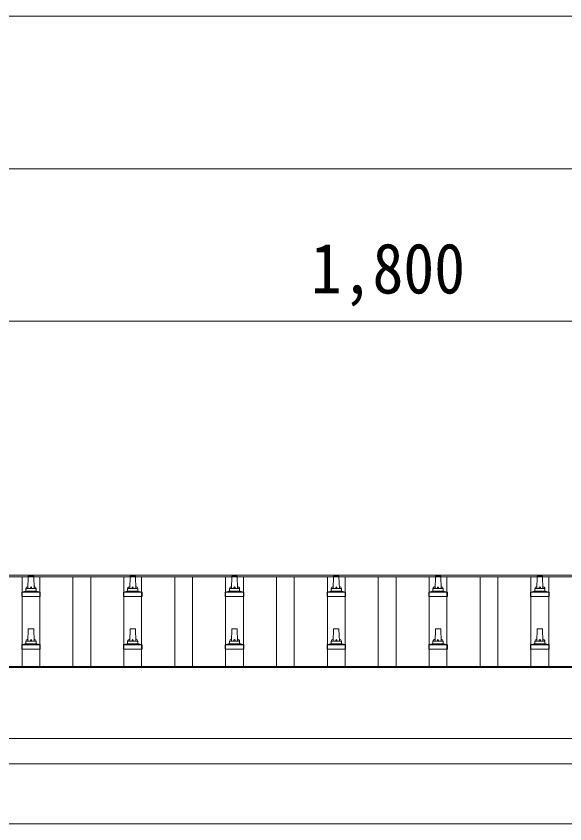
# Model space of a CAD drawing. Units: millimetres at full size, sheet at 1:50; details may follow other scales. Extents: x -14053 to 14053, y -9700 to 9700.
# Drawn here: x -6388 to -5310, y 3124 to 4712 of the extents above; entities that cross this region are included whole.
import ezdxf
from ezdxf.enums import TextEntityAlignment as Align

# ---------------------------------------------------------------- set-up
doc = ezdxf.new("R2010")
doc.units = ezdxf.units.MM
doc.header["$LTSCALE"] = 50
for name, color, linetype, lineweight in [('0-4_設備', 4, 'Continuous', 9), ('0-5_仕上げ', 5, 'Continuous', 5), ('0-8_外構', 6, 'Continuous', 9)]:
    doc.layers.add(name, color=color, linetype=linetype, lineweight=lineweight)
doc.styles.add('ＭＳ ゴシック', font='')
doc.styles.get('ＭＳ ゴシック').set_extended_font_data('MS Gothic')

msp = doc.modelspace()

# ---------------------------------------------------------------- linework, layer by layer
at = {"layer": '0-4_設備'}
for p, q in [((-12582.22, 3612.91), (-4781.72, 3612.91)), ((-12582.22, 3609.32), (-4759.22, 3609.32)), ((-12580.22, 3431.41), (3061.78, 3431.41)), ((-4759.22, 3433.3), (-6536.72, 3433.3)), ((-6536.72, 3291.52), (-4759.22, 3291.52)), ((-4759.22, 3241.7), (-6536.72, 3241.7)), ((-6544.22, 3123.8), (-3687.68, 3123.8))]:
    msp.add_line(p, q, dxfattribs=at)
at = {"layer": '0-5_仕上げ', "color": 4, "lineweight": 9}
for p, q in [((-6376.72, 3433.3), (-6376.72, 3609.32)), ((-6341.72, 3433.3), (-6341.72, 3609.32)), ((-6276.72, 3433.3), (-6276.72, 3609.32)), ((-6241.72, 3433.3), (-6241.72, 3609.32)), ((-6176.72, 3433.3), (-6176.72, 3609.32)), ((-6141.72, 3433.3), (-6141.72, 3609.32)), ((-6076.72, 3433.3), (-6076.72, 3609.32)), ((-6041.72, 3433.3), (-6041.72, 3609.32)), ((-5976.72, 3433.3), (-5976.72, 3609.32)), ((-5941.72, 3433.3), (-5941.72, 3609.32)), ((-5876.72, 3433.3), (-5876.72, 3609.32)), ((-5841.72, 3433.3), (-5841.72, 3609.32)), ((-5776.72, 3433.3), (-5776.72, 3609.32)), ((-5741.72, 3433.3), (-5741.72, 3609.32)), ((-5676.72, 3433.3), (-5676.72, 3609.32)), ((-5641.72, 3433.3), (-5641.72, 3609.32)), ((-5576.72, 3433.3), (-5576.72, 3609.32)), ((-5541.72, 3433.3), (-5541.72, 3609.32)), ((-5476.72, 3433.3), (-5476.72, 3609.32)), ((-5441.72, 3433.3), (-5441.72, 3609.32)), ((-5376.72, 3433.3), (-5376.72, 3609.32)), ((-5341.72, 3433.3), (-5341.72, 3609.32))]:
    msp.add_line(p, q, dxfattribs=at)
at = {"layer": '0-5_仕上げ'}
for p, q in [((-6365.22, 3586.39), (-6364.49, 3609.92)), ((-6363.49, 3610.89), (-6354.94, 3610.89)), ((-6353.94, 3609.92), (-6353.22, 3586.39)), ((-6165.22, 3586.39), (-6164.49, 3609.92)), ((-6163.49, 3610.89), (-6154.94, 3610.89)), ((-6153.94, 3609.92), (-6153.22, 3586.39)), ((-5965.22, 3586.39), (-5964.49, 3609.92)), ((-5963.49, 3610.89), (-5954.94, 3610.89)), ((-5953.94, 3609.92), (-5953.22, 3586.39)), ((-5765.22, 3586.39), (-5764.49, 3609.92)), ((-5763.49, 3610.89), (-5754.94, 3610.89)), ((-5753.94, 3609.92), (-5753.22, 3586.39)), ((-5565.22, 3586.39), (-5564.49, 3609.92)), ((-5563.49, 3610.89), (-5554.94, 3610.89)), ((-5553.94, 3609.92), (-5553.22, 3586.39)), ((-5365.22, 3586.39), (-5364.49, 3609.92)), ((-5363.49, 3610.89), (-5354.94, 3610.89)), ((-5353.94, 3609.92), (-5353.22, 3586.39)), ((-6377.47, 3570.89), (-6377.47, 3578.61)), ((-6377.09, 3579.39), (-6341.35, 3579.39)), ((-6376.7, 3579.58), (-6369.98, 3581.21)), ((-6369.6, 3581.39), (-6348.84, 3581.39)), ((-6369.22, 3582.18), (-6369.22, 3586.39)), ((-6368.22, 3586.39), (-6350.22, 3586.39)), ((-6349.22, 3582.18), (-6349.22, 3586.39)), ((-6341.73, 3579.58), (-6348.45, 3581.21)), ((-6340.97, 3570.89), (-6340.97, 3578.61)), ((-6177.47, 3570.89), (-6177.47, 3578.61)), ((-6177.09, 3579.39), (-6141.35, 3579.39)), ((-6176.7, 3579.58), (-6169.98, 3581.21)), ((-6169.6, 3581.39), (-6148.84, 3581.39)), ((-6169.22, 3582.18), (-6169.22, 3586.39)), ((-6168.22, 3586.39), (-6150.22, 3586.39)), ((-6149.22, 3582.18), (-6149.22, 3586.39)), ((-6141.73, 3579.58), (-6148.45, 3581.21)), ((-6140.97, 3570.89), (-6140.97, 3578.61)), ((-5977.47, 3570.89), (-5977.47, 3578.61)), ((-5977.09, 3579.39), (-5941.35, 3579.39)), ((-5976.7, 3579.58), (-5969.98, 3581.21)), ((-5969.6, 3581.39), (-5948.84, 3581.39)), ((-5969.22, 3582.18), (-5969.22, 3586.39)), ((-5968.22, 3586.39), (-5950.22, 3586.39)), ((-5949.22, 3582.18), (-5949.22, 3586.39)), ((-5941.73, 3579.58), (-5948.45, 3581.21)), ((-5940.97, 3570.89), (-5940.97, 3578.61)), ((-5777.47, 3570.89), (-5777.47, 3578.61)), ((-5777.09, 3579.39), (-5741.35, 3579.39)), ((-5776.7, 3579.58), (-5769.98, 3581.21)), ((-5769.6, 3581.39), (-5748.84, 3581.39)), ((-5769.22, 3582.18), (-5769.22, 3586.39)), ((-5768.22, 3586.39), (-5750.22, 3586.39)), ((-5749.22, 3582.18), (-5749.22, 3586.39)), ((-5741.73, 3579.58), (-5748.45, 3581.21)), ((-5740.97, 3570.89), (-5740.97, 3578.61)), ((-5577.47, 3570.89), (-5577.47, 3578.61)), ((-5577.09, 3579.39), (-5541.35, 3579.39)), ((-5576.7, 3579.58), (-5569.98, 3581.21)), ((-5569.6, 3581.39), (-5548.84, 3581.39)), ((-5569.22, 3582.18), (-5569.22, 3586.39)), ((-5568.22, 3586.39), (-5550.22, 3586.39)), ((-5549.22, 3582.18), (-5549.22, 3586.39)), ((-5541.73, 3579.58), (-5548.45, 3581.21)), ((-5540.97, 3570.89), (-5540.97, 3578.61)), ((-5377.47, 3570.89), (-5377.47, 3578.61)), ((-5377.09, 3579.39), (-5341.35, 3579.39)), ((-5376.7, 3579.58), (-5369.98, 3581.21)), ((-5369.6, 3581.39), (-5348.84, 3581.39)), ((-5369.22, 3582.18), (-5369.22, 3586.39)), ((-5368.22, 3586.39), (-5350.22, 3586.39)), ((-5349.22, 3582.18), (-5349.22, 3586.39)), ((-5341.73, 3579.58), (-5348.45, 3581.21)), ((-5340.97, 3570.89), (-5340.97, 3578.61)), ((-6340.97, 3570.89), (-6377.47, 3570.89)), ((-6140.97, 3570.89), (-6177.47, 3570.89)), ((-5940.97, 3570.89), (-5977.47, 3570.89)), ((-5740.97, 3570.89), (-5777.47, 3570.89)), ((-5540.97, 3570.89), (-5577.47, 3570.89)), ((-5340.97, 3570.89), (-5377.47, 3570.89)), ((-6365.22, 3483.06), (-6364.49, 3506.58)), ((-6363.49, 3507.56), (-6354.94, 3507.56)), ((-6353.94, 3506.58), (-6353.22, 3483.06)), ((-6165.22, 3483.06), (-6164.49, 3506.58)), ((-6163.49, 3507.56), (-6154.94, 3507.56)), ((-6153.94, 3506.58), (-6153.22, 3483.06)), ((-5965.22, 3483.06), (-5964.49, 3506.58)), ((-5963.49, 3507.56), (-5954.94, 3507.56)), ((-5953.94, 3506.58), (-5953.22, 3483.06)), ((-5765.22, 3483.06), (-5764.49, 3506.58)), ((-5763.49, 3507.56), (-5754.94, 3507.56)), ((-5753.94, 3506.58), (-5753.22, 3483.06)), ((-5565.22, 3483.06), (-5564.49, 3506.58)), ((-5563.49, 3507.56), (-5554.94, 3507.56)), ((-5553.94, 3506.58), (-5553.22, 3483.06)), ((-5365.22, 3483.06), (-5364.49, 3506.58)), ((-5363.49, 3507.56), (-5354.94, 3507.56)), ((-5353.94, 3506.58), (-5353.22, 3483.06)), ((-6369.6, 3478.06), (-6348.84, 3478.06)), ((-6369.22, 3478.85), (-6369.22, 3483.06)), ((-6368.22, 3483.06), (-6350.22, 3483.06)), ((-6349.22, 3478.85), (-6349.22, 3483.06)), ((-6169.6, 3478.06), (-6148.84, 3478.06)), ((-6169.22, 3478.85), (-6169.22, 3483.06)), ((-6168.22, 3483.06), (-6150.22, 3483.06)), ((-6149.22, 3478.85), (-6149.22, 3483.06)), ((-5969.6, 3478.06), (-5948.84, 3478.06)), ((-5969.22, 3478.85), (-5969.22, 3483.06)), ((-5968.22, 3483.06), (-5950.22, 3483.06)), ((-5949.22, 3478.85), (-5949.22, 3483.06)), ((-5769.6, 3478.06), (-5748.84, 3478.06)), ((-5769.22, 3478.85), (-5769.22, 3483.06)), ((-5768.22, 3483.06), (-5750.22, 3483.06)), ((-5749.22, 3478.85), (-5749.22, 3483.06)), ((-5569.6, 3478.06), (-5548.84, 3478.06)), ((-5569.22, 3478.85), (-5569.22, 3483.06)), ((-5568.22, 3483.06), (-5550.22, 3483.06)), ((-5549.22, 3478.85), (-5549.22, 3483.06)), ((-5369.6, 3478.06), (-5348.84, 3478.06)), ((-5369.22, 3478.85), (-5369.22, 3483.06)), ((-5368.22, 3483.06), (-5350.22, 3483.06)), ((-5349.22, 3478.85), (-5349.22, 3483.06)), ((-6377.47, 3467.56), (-6377.47, 3475.27)), ((-6340.97, 3467.56), (-6377.47, 3467.56)), ((-6377.09, 3476.06), (-6341.35, 3476.06)), ((-6376.7, 3476.25), (-6369.98, 3477.87)), ((-6341.73, 3476.25), (-6348.45, 3477.87)), ((-6340.97, 3467.56), (-6340.97, 3475.27)), ((-6177.47, 3467.56), (-6177.47, 3475.27)), ((-6140.97, 3467.56), (-6177.47, 3467.56)), ((-6177.09, 3476.06), (-6141.35, 3476.06)), ((-6176.7, 3476.25), (-6169.98, 3477.87)), ((-6141.73, 3476.25), (-6148.45, 3477.87)), ((-6140.97, 3467.56), (-6140.97, 3475.27)), ((-5977.47, 3467.56), (-5977.47, 3475.27)), ((-5940.97, 3467.56), (-5977.47, 3467.56)), ((-5977.09, 3476.06), (-5941.35, 3476.06)), ((-5976.7, 3476.25), (-5969.98, 3477.87)), ((-5941.73, 3476.25), (-5948.45, 3477.87)), ((-5940.97, 3467.56), (-5940.97, 3475.27)), ((-5777.47, 3467.56), (-5777.47, 3475.27)), ((-5740.97, 3467.56), (-5777.47, 3467.56)), ((-5777.09, 3476.06), (-5741.35, 3476.06)), ((-5776.7, 3476.25), (-5769.98, 3477.87)), ((-5741.73, 3476.25), (-5748.45, 3477.87)), ((-5740.97, 3467.56), (-5740.97, 3475.27)), ((-5577.47, 3467.56), (-5577.47, 3475.27)), ((-5540.97, 3467.56), (-5577.47, 3467.56)), ((-5577.09, 3476.06), (-5541.35, 3476.06)), ((-5576.7, 3476.25), (-5569.98, 3477.87)), ((-5541.73, 3476.25), (-5548.45, 3477.87)), ((-5540.97, 3467.56), (-5540.97, 3475.27)), ((-5377.47, 3467.56), (-5377.47, 3475.27)), ((-5340.97, 3467.56), (-5377.47, 3467.56)), ((-5377.09, 3476.06), (-5341.35, 3476.06)), ((-5376.7, 3476.25), (-5369.98, 3477.87)), ((-5341.73, 3476.25), (-5348.45, 3477.87)), ((-5340.97, 3467.56), (-5340.97, 3475.27))]:
    msp.add_line(p, q, dxfattribs=at)
for centre, radius, start, end in [((-6363.49, 3609.89), 1, 90, 178.60509), ((-6354.94, 3609.89), 1, 1.39491, 90), ((-6163.49, 3609.89), 1, 90, 178.60509), ((-6154.94, 3609.89), 1, 1.39491, 90), ((-5963.49, 3609.89), 1, 90, 178.60509), ((-5954.94, 3609.89), 1, 1.39491, 90), ((-5763.49, 3609.89), 1, 90, 178.60509), ((-5754.94, 3609.89), 1, 1.39491, 90), ((-5563.49, 3609.89), 1, 90, 178.60509), ((-5554.94, 3609.89), 1, 1.39491, 90), ((-5363.49, 3609.89), 1, 90, 178.60509), ((-5354.94, 3609.89), 1, 1.39491, 90), ((-6365.13, 3585.76), 4.13, 90, 171.17633), ((-6355.88, 3586.39), 4.83, 133.60282, 180), ((-6362.55, 3586.39), 4.83, 0, 46.39718), ((-6353.3, 3585.76), 4.13, 8.82367, 90), ((-6165.13, 3585.76), 4.13, 90, 171.17633), ((-6155.88, 3586.39), 4.83, 133.60282, 180), ((-6162.55, 3586.39), 4.83, 0, 46.39718), ((-6153.3, 3585.76), 4.13, 8.82367, 90), ((-5965.13, 3585.76), 4.13, 90, 171.17633), ((-5955.88, 3586.39), 4.83, 133.60282, 180), ((-5962.55, 3586.39), 4.83, 0, 46.39718), ((-5953.3, 3585.76), 4.13, 8.82367, 90), ((-5765.13, 3585.76), 4.13, 90, 171.17633), ((-5755.88, 3586.39), 4.83, 133.60282, 180), ((-5762.55, 3586.39), 4.83, 0, 46.39718), ((-5753.3, 3585.76), 4.13, 8.82367, 90), ((-5565.13, 3585.76), 4.13, 90, 171.17633), ((-5555.88, 3586.39), 4.83, 133.60282, 180), ((-5562.55, 3586.39), 4.83, 0, 46.39718), ((-5553.3, 3585.76), 4.13, 8.82367, 90), ((-5365.13, 3585.76), 4.13, 90, 171.17633), ((-5355.88, 3586.39), 4.83, 133.60282, 180), ((-5362.55, 3586.39), 4.83, 0, 46.39718), ((-5353.3, 3585.76), 4.13, 8.82367, 90), ((-6376.47, 3578.61), 1, 103.62699, 180), ((-6370.22, 3582.18), 1, 283.62699, 0), ((-6368.22, 3585.39), 1, 90, 180), ((-6350.22, 3585.39), 1, 0, 90), ((-6348.22, 3582.18), 1, 180, 256.37301), ((-6341.97, 3578.61), 1, 0, 76.37301), ((-6176.47, 3578.61), 1, 103.62699, 180), ((-6170.22, 3582.18), 1, 283.62699, 0), ((-6168.22, 3585.39), 1, 90, 180), ((-6150.22, 3585.39), 1, 0, 90), ((-6148.22, 3582.18), 1, 180, 256.37301), ((-6141.97, 3578.61), 1, 0, 76.37301), ((-5976.47, 3578.61), 1, 103.62699, 180), ((-5970.22, 3582.18), 1, 283.62699, 0), ((-5968.22, 3585.39), 1, 90, 180), ((-5950.22, 3585.39), 1, 0, 90), ((-5948.22, 3582.18), 1, 180, 256.37301), ((-5941.97, 3578.61), 1, 0, 76.37301), ((-5776.47, 3578.61), 1, 103.62699, 180), ((-5770.22, 3582.18), 1, 283.62699, 0), ((-5768.22, 3585.39), 1, 90, 180), ((-5750.22, 3585.39), 1, 0, 90), ((-5748.22, 3582.18), 1, 180, 256.37301), ((-5741.97, 3578.61), 1, 0, 76.37301), ((-5576.47, 3578.61), 1, 103.62699, 180), ((-5570.22, 3582.18), 1, 283.62699, 0), ((-5568.22, 3585.39), 1, 90, 180), ((-5550.22, 3585.39), 1, 0, 90), ((-5548.22, 3582.18), 1, 180, 256.37301), ((-5541.97, 3578.61), 1, 0, 76.37301), ((-5376.47, 3578.61), 1, 103.62699, 180), ((-5370.22, 3582.18), 1, 283.62699, 0), ((-5368.22, 3585.39), 1, 90, 180), ((-5350.22, 3585.39), 1, 0, 90), ((-5348.22, 3582.18), 1, 180, 256.37301), ((-5341.97, 3578.61), 1, 0, 76.37301), ((-6363.49, 3506.56), 1, 90, 178.60509), ((-6354.94, 3506.56), 1, 1.39491, 90), ((-6163.49, 3506.56), 1, 90, 178.60509), ((-6154.94, 3506.56), 1, 1.39491, 90), ((-5963.49, 3506.56), 1, 90, 178.60509), ((-5954.94, 3506.56), 1, 1.39491, 90), ((-5763.49, 3506.56), 1, 90, 178.60509), ((-5754.94, 3506.56), 1, 1.39491, 90), ((-5563.49, 3506.56), 1, 90, 178.60509), ((-5554.94, 3506.56), 1, 1.39491, 90), ((-5363.49, 3506.56), 1, 90, 178.60509), ((-5354.94, 3506.56), 1, 1.39491, 90), ((-6370.22, 3478.85), 1, 283.62699, 0), ((-6365.13, 3482.43), 4.13, 90, 171.17633), ((-6368.22, 3482.06), 1, 90, 180), ((-6355.88, 3483.06), 4.83, 133.60282, 180), ((-6362.55, 3483.06), 4.83, 0, 46.39718), ((-6353.3, 3482.43), 4.13, 8.82367, 90), ((-6350.22, 3482.06), 1, 0, 90), ((-6348.22, 3478.85), 1, 180, 256.37301), ((-6170.22, 3478.85), 1, 283.62699, 0), ((-6165.13, 3482.43), 4.13, 90, 171.17633), ((-6168.22, 3482.06), 1, 90, 180), ((-6155.88, 3483.06), 4.83, 133.60282, 180), ((-6162.55, 3483.06), 4.83, 0, 46.39718), ((-6153.3, 3482.43), 4.13, 8.82367, 90), ((-6150.22, 3482.06), 1, 0, 90), ((-6148.22, 3478.85), 1, 180, 256.37301), ((-5970.22, 3478.85), 1, 283.62699, 0), ((-5965.13, 3482.43), 4.13, 90, 171.17633), ((-5968.22, 3482.06), 1, 90, 180), ((-5955.88, 3483.06), 4.83, 133.60282, 180), ((-5962.55, 3483.06), 4.83, 0, 46.39718), ((-5953.3, 3482.43), 4.13, 8.82367, 90), ((-5950.22, 3482.06), 1, 0, 90), ((-5948.22, 3478.85), 1, 180, 256.37301), ((-5770.22, 3478.85), 1, 283.62699, 0), ((-5765.13, 3482.43), 4.13, 90, 171.17633), ((-5768.22, 3482.06), 1, 90, 180), ((-5755.88, 3483.06), 4.83, 133.60282, 180), ((-5762.55, 3483.06), 4.83, 0, 46.39718), ((-5753.3, 3482.43), 4.13, 8.82367, 90), ((-5750.22, 3482.06), 1, 0, 90), ((-5748.22, 3478.85), 1, 180, 256.37301), ((-5570.22, 3478.85), 1, 283.62699, 0), ((-5565.13, 3482.43), 4.13, 90, 171.17633), ((-5568.22, 3482.06), 1, 90, 180), ((-5555.88, 3483.06), 4.83, 133.60282, 180), ((-5562.55, 3483.06), 4.83, 0, 46.39718), ((-5553.3, 3482.43), 4.13, 8.82367, 90), ((-5550.22, 3482.06), 1, 0, 90), ((-5548.22, 3478.85), 1, 180, 256.37301), ((-5370.22, 3478.85), 1, 283.62699, 0), ((-5365.13, 3482.43), 4.13, 90, 171.17633), ((-5368.22, 3482.06), 1, 90, 180), ((-5355.88, 3483.06), 4.83, 133.60282, 180), ((-5362.55, 3483.06), 4.83, 0, 46.39718), ((-5353.3, 3482.43), 4.13, 8.82367, 90), ((-5350.22, 3482.06), 1, 0, 90), ((-5348.22, 3478.85), 1, 180, 256.37301), ((-6376.47, 3475.27), 1, 103.62699, 180), ((-6341.97, 3475.27), 1, 0, 76.37301), ((-6176.47, 3475.27), 1, 103.62699, 180), ((-6141.97, 3475.27), 1, 0, 76.37301), ((-5976.47, 3475.27), 1, 103.62699, 180), ((-5941.97, 3475.27), 1, 0, 76.37301), ((-5776.47, 3475.27), 1, 103.62699, 180), ((-5741.97, 3475.27), 1, 0, 76.37301), ((-5576.47, 3475.27), 1, 103.62699, 180), ((-5541.97, 3475.27), 1, 0, 76.37301), ((-5376.47, 3475.27), 1, 103.62699, 180), ((-5341.97, 3475.27), 1, 0, 76.37301)]:
    msp.add_arc(centre, radius, start, end, dxfattribs=at)
at = {"layer": '0-8_外構'}
for p, q in [((-12559.22, 4411.91), (-4759.22, 4411.91)), ((-6559.22, 4111.91), (-4759.22, 4111.91))]:
    msp.add_line(p, q, dxfattribs=at)
msp.add_lwpolyline([(-12611.22, 4711.91), (3092.78, 4711.91), (3092.78, 3811.91)], dxfattribs=at)

# ---------------------------------------------------------------- texts
at = {"layer": '0-8_外構', "color": 7, "style": 'ＭＳ ゴシック', "width": 0.9}
msp.add_text('1,800', height=98.97, dxfattribs=at).set_placement((-5809.22, 4136.91), align=Align.BOTTOM_LEFT)

doc.saveas('drawing.dxf')
